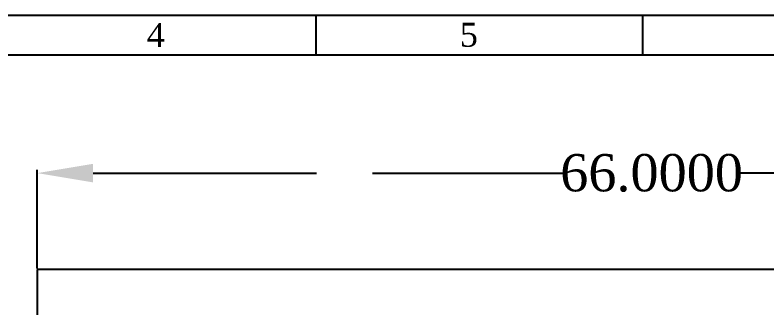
# Model space of a CAD drawing. Header units: centimetres. Extents: x 1 to 9408, y 0 to 2433.
# Drawn here: x 8865.83 to 8906.22, y 2417.49 to 2433.22 of the extents above; entities that cross this region are included whole.
import ezdxf
from ezdxf.enums import TextEntityAlignment as Align

# ---------------------------------------------------------------- set-up
doc = ezdxf.new("R2010")
doc.units = ezdxf.units.CM
doc.header["$MEASUREMENT"] = 0
doc.linetypes.add('ACAD_ISO02W100', pattern=[15, 12, -3])
doc.styles.get("Standard").update_dxf_attribs({"font": 'times.ttf', "height": 2})
doc.dimstyles.get("Standard").update_dxf_attribs({"dimtxt": 2, "dimasz": 3, "dimexe": 0.18, "dimexo": 0.0625, "dimgap": 0.09, "dimtad": 0, "dimtih": 1, "dimtoh": 1, "dimdec": 4, "dimzin": 0, "dimdsep": 46, "dimtxsty": 'Standard', "dimcen": 0.09, "dimclrd": 3, "dimclre": 3, "dimadec": 0, "dimazin": 0, "dimtfac": 1, "dimtdec": 4, "dimtofl": 0, "dimtmove": 0, "dimatfit": 3, "dimfxl": 1, "dimtolj": 1, "dimtzin": 0, "dimarcsym": 0})

# ---------------------------------------------------------------- blocks, each defined once
blk = doc.blocks.new('Template_A3_3')
for p, q in [((0, 297), (420, 297)), ((169, 292), (169, 297)), ((210, 292), (210, 297)), ((5, 292), (415, 292))]:
    blk.add_line(p, q)
at = {"char_height": 3, "width": 4.38284, "attachment_point": 5}
for s, insert in [('4', (148.839, 294.5)), ('5', (188.153, 294.5))]:
    blk.add_mtext(s, dxfattribs=dict(at, insert=insert))
for tag, p in [('DATE', (396.005, 47)), ('NGUOIVE', (116.221, 35)), ('CONGTY', (262.262, 35)), ('TIME', (396.005, 35)), ('NGUOIKIEMTRA', (116.221, 23)), ('SCALE', (396.005, 23)), ('NGUOIPHEDUYET', (116.221, 11)), ('TENBANVE', (262.262, 11)), ('SHEET', (396.005, 11))]:
    blk.add_attdef(tag, text='', height=5).set_placement(p, align=Align.MIDDLE_CENTER)
at = {"flags": 9}
blk.add_attdef('WD_TB', (0, 0), '', height=5, dxfattribs=at)
blk = doc.blocks.new('*D24')
at = {"color": 3, "linetype": 'ACAD_ISO02W100', "lineweight": -2, "transparency": 16777216}
for p, q in [((8867.023, 2419.613), (8867.023, 2424.913)), ((8933.023, 2419.613), (8933.023, 2424.913)), ((8870.023, 2424.733), (8895.25, 2424.733)), ((8930.023, 2424.733), (8904.796, 2424.733))]:
    blk.add_line(p, q, dxfattribs=at)
at = {"color": 3, "transparency": 16777216}
for points in [[(8870.023, 2425.233), (8870.023, 2424.233), (8867.023, 2424.733)], [(8930.023, 2425.233), (8930.023, 2424.233), (8933.023, 2424.733)]]:
    blk.add_solid(points, dxfattribs=at)
at = {"layer": 'Defpoints', "color": 0, "transparency": 16777216}
for p in [(8933.023, 2424.733), (8867.023, 2419.551), (8933.023, 2419.551)]:
    blk.add_point(p, dxfattribs=at)
at = {"color": 0, "transparency": 16777216, "insert": (8900.023, 2424.733), "char_height": 2, "attachment_point": 5}
blk.add_mtext('\\A1;66.0000', dxfattribs=at)

msp = doc.modelspace()

# ---------------------------------------------------------------- linework, layer by layer
msp.add_lwpolyline([(8867.02307, 2419.55052), (8867.02307, 2339.55052), (8933.02307, 2339.55052), (8933.02307, 2419.55052)], close=True)

# ---------------------------------------------------------------- block references
at = {"xscale": 0.4278423504730325, "yscale": 0.4278423504730325, "zscale": 0.4278423504730325}
msp.add_blockref('Template_A3_3', (8809.70702, 2306.1544), dxfattribs=at)

# ---------------------------------------------------------------- dimensions: what is measured, and where the dimension line sits
dim = msp.add_linear_dim(base=(8933.02307, 2424.73255), p1=(8867.02307, 2419.55052), p2=(8933.02307, 2419.55052), dimstyle='Standard')
dim.commit()
dim.dimension.update_dxf_attribs({"geometry": '*D24', "text_midpoint": (8900.02307, 2424.73255)})

doc.saveas('drawing.dxf')
